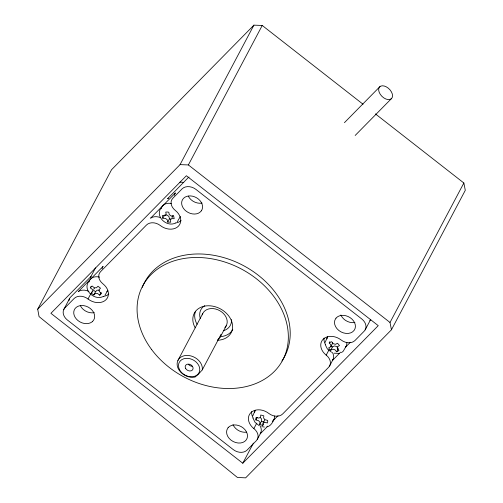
<?xml version="1.0" encoding="UTF-8"?>
<svg xmlns="http://www.w3.org/2000/svg" width="503" height="503" viewBox="0 0 503 503"><rect width="100%" height="100%" fill="white"/><g stroke="black" fill="none" stroke-linecap="round" stroke-linejoin="round"><path stroke-width="0.75" d="M259.711 424.551L259.957 422.338L258.561 420.659L255.895 419.961L255.832 418.634L256.172 417.408L258.838 418.106L260.516 417.232L260.761 415.019L263.842 415.824L263.597 418.031L264.993 419.709L267.659 420.407L267.722 421.74L267.382 422.96L264.71 422.269L263.031 423.142L262.792 425.356L259.711 424.551L261.422 421.325L261.661 419.112L260.265 417.44M329.226 342.92L331.596 341.682L333.313 343.744L335.488 344.31L337.544 343.235L339.525 345.611L337.463 346.686L337.268 348.491L338.978 350.547L336.601 351.786L334.891 349.73L332.716 349.157L330.66 350.233L329.509 349.126L328.679 347.856L330.735 346.787L330.936 344.983L329.226 342.92L329.905 341.631M332.577 342.361L332.445 343.562L330.735 346.787M202.281 369.862L202.338 369.655A13.241 10.217 27.9 0 0 188.7 355.514A13.241 10.217 27.9 0 0 177.534 366.857A13.241 10.217 27.9 0 0 195.051 377.055L198.283 374.358L202.281 369.862L220.899 334.702L220.232 337.085L217.579 340.097M252.795 415.843L255.228 410.285A10.425 8.042 27.9 0 0 254.656 412.328M325.12 342.392L327.554 336.834A10.425 8.042 27.9 0 0 326.981 338.871M375.414 113.898L463.86 182.998L465.294 190.31L391.447 329.779L245.646 477.85L237.41 477.454L39.058 316.582L37.706 309.194L111.553 169.718L253.908 25.15L262.233 25.464L363.047 104.234M63.762 309.527L69.716 298.279M95.532 267.866L90.477 277.411A10.425 8.042 27.9 0 1 91.005 276.499L70.678 297.022A10.425 8.042 27.9 0 0 68.898 300.788M89.377 280.699C81.662 289.25 94.218 301.108 103.222 296.487M90.32 287.823L92.099 286.012L94.287 287.722L96.438 287.804L97.984 286.238L100.512 288.206L98.965 289.778L99.336 291.665L101.524 293.375L99.739 295.186L97.551 293.475L95.4 293.4L93.854 294.965L92.477 294.098L91.332 292.991L92.873 291.426L92.502 289.533L90.32 287.823L90.999 286.534M88.025 299.002A13.55 10.456 27.9 0 0 106.058 299.681A13.55 10.456 27.9 0 0 102.945 283.843A10.425 8.042 27.9 0 1 100.556 271.664L146.48 225.023A10.425 8.042 27.9 0 1 160.35 225.545A13.55 10.456 27.9 0 0 178.383 226.224A13.55 10.456 27.9 0 0 175.27 210.392A10.425 8.042 27.9 0 1 172.881 198.207L182.067 188.883A10.425 8.042 27.9 0 1 195.937 189.405L361.795 318.99A10.425 8.042 27.9 0 1 364.185 331.169L354.999 340.5A10.425 8.042 27.9 0 1 341.128 339.978A13.55 10.456 27.9 0 0 323.096 339.299A13.55 10.456 27.9 0 0 326.202 355.131A10.425 8.042 27.9 0 1 328.597 367.316L282.673 413.95A10.425 8.042 27.9 0 1 268.803 413.428A13.55 10.456 27.9 0 0 250.771 412.749A13.55 10.456 27.9 0 0 253.883 428.587A10.425 8.042 27.9 0 1 256.272 440.766L247.086 450.091A10.425 8.042 27.9 0 1 233.216 449.569L67.358 319.983A10.425 8.042 27.9 0 1 64.969 307.805L74.155 298.474A10.425 8.042 27.9 0 1 88.025 299.002L90.892 293.582M91.332 292.991L92.011 291.702M93.854 294.965L95.564 291.74L97.104 290.174L99.261 290.256M99.739 295.186L101.109 292.608M37.706 309.194L180.061 164.626L253.908 25.15M161.696 207.249C153.987 215.8 166.537 227.658 175.541 223.036M180.061 164.626L188.38 164.94L262.233 25.464M162.821 218.271L162.299 215.598L164.94 215.699L166.197 214.416L165.745 212.103L167.229 211.983L168.788 212.216L169.241 214.53L171.026 215.925L173.667 216.026L174.189 218.698L171.554 218.604L170.291 219.88L170.75 222.2L167.7 222.081L167.248 219.767L165.462 218.371L162.821 218.271L164.185 215.693M167.7 222.081L169.41 218.862L168.951 216.541L167.166 215.146L164.531 215.051M180.376 216.504L177.308 221.741M177.892 360.494L202.715 313.614M220.232 337.085L226.438 325.366M255.895 419.961L257.259 417.383M253.883 428.587L256.75 423.168M263.031 423.142L264.741 419.917M242.779 463.232L378.243 325.655L186.374 175.742L50.91 313.319L242.779 463.232L253.437 443.112M262.792 425.356L263.471 424.067M257.234 439.509L260.705 432.945M273.909 419.54C272.463 422.658 270.652 426.236 266.879 426.846M326.202 355.131L329.075 349.717M330.66 350.233L332.364 347.007L334.42 345.938L336.595 346.504L337.884 348.045M336.601 351.786L338.312 348.56M329.559 366.058L333.03 359.494M346.234 346.089L343.159 351.327L341.399 352.622M365.147 329.911L370.742 319.336M391.447 329.779L390.014 322.473L463.86 182.998M104.982 295.192L107.743 290.539A10.425 8.042 27.9 0 1 106.843 291.677M93.552 289.244L94.583 288.2M173.258 215.378L172.001 216.655L172.227 217.818M344.429 122.669L379.96 86.579M355.162 135.464L391.24 98.821A8.337 5.168 44.6 0 0 386.317 86.856A8.337 5.168 44.6 0 0 379.249 92.42A8.337 5.168 44.6 0 0 391.24 98.821M267.759 426.16L260.177 433.856A10.425 8.042 27.9 0 0 260.114 425.903M272.632 421.212L278.046 415.711M340.625 352.157L332.502 360.406A10.425 8.042 27.9 0 0 332.433 352.452M345.498 347.208L350.371 342.26M202.068 203.074L201.577 203.162A10.965 8.463 27.9 0 1 188.311 196.164M354.917 322.498L354.42 322.58A10.965 8.463 27.9 0 1 340.896 315.004M339.204 353.389L334.124 353.2M169.41 218.862L170.963 219.094M263.981 422.055L261.422 421.325M261.799 426.651L264.396 427.041M331.59 352.251L327.384 348.963L325.227 344.605M95.564 291.74L93.42 290.137M259.265 425.701L255.059 422.413L252.902 418.056M188.38 164.94L390.014 322.473M331.219 345.901L332.364 347.007M179.885 182.199A10.425 8.042 27.9 0 1 183.746 182.564M161.243 208.582A10.425 8.042 27.9 0 1 171.297 203.501M346.812 342.574A10.425 8.042 27.9 0 1 345.492 347.284M274.487 416.031A10.425 8.042 27.9 0 1 272.701 421.263M88.918 282.032A10.425 8.042 27.9 0 1 99.619 277.103M88.949 291.457A10.425 8.042 27.9 0 0 78.198 291.677L103.102 266.383A10.425 8.042 27.9 0 0 102.084 268.797M325.529 344.605A13.55 10.456 27.9 0 1 324.007 338.098M253.204 418.056A13.55 10.456 27.9 0 1 251.682 411.548M195.227 327.843A20.849 16.09 27.9 0 1 204.771 306.094A20.849 16.09 27.9 0 1 231.587 321.115A20.849 16.09 27.9 0 1 217.371 340.242M174.409 195.346A10.425 8.042 27.9 0 1 175.428 192.932L150.56 218.195A10.425 8.042 27.9 0 1 160.52 217.661M232.763 329.672A20.849 16.09 27.9 0 1 220.49 336.664M197.088 324.328A20.849 16.09 27.9 0 1 195.491 311.206M142.28 287.389A79.229 61.133 27.9 0 1 243.031 265.377A79.229 61.133 27.9 0 1 281.913 361.016M108.774 294.06A13.55 10.456 27.9 0 1 103.354 296.405M189.053 177.081A10.425 8.042 27.9 0 0 187.776 178.1L167.587 198.729A10.425 8.042 27.9 0 1 168.53 198.144M181.099 220.61A13.55 10.456 27.9 0 1 175.679 222.948M94.294 312.646A10.965 8.463 27.9 0 1 80.398 305.761M370.573 319.575A10.425 8.042 27.9 0 1 369.894 320.392M246.508 432.178A10.965 8.463 27.9 0 1 232.983 424.601M231.487 319.581A16.681 12.871 27.9 0 1 223.747 330.634M200.276 318.405A16.681 12.871 27.9 0 1 204.79 305.673M192.291 366.297A4.169 3.219 27.9 0 1 188.556 364.449M202.25 314.865A13.241 10.217 27.9 0 1 219.71 310.653A13.241 10.217 27.9 0 1 224.904 327.554M201.376 210.807L199.798 212.404A10.965 8.463 27.9 0 1 182.419 206.563A10.965 8.463 27.9 0 1 192.605 196.214A10.965 8.463 27.9 0 1 201.376 210.807M228.117 427.726L227.777 428.172A10.965 8.463 27.9 0 0 231.003 440.131A10.965 8.463 27.9 0 0 244.735 441.42L246.313 439.823A10.965 8.463 27.9 0 0 243.358 428.084A10.965 8.463 27.9 0 0 229.833 426.242L229.349 426.569A10.965 8.463 27.9 0 0 228.117 427.726M336.029 318.135L335.69 318.575A10.965 8.463 27.9 0 0 338.915 330.534A10.965 8.463 27.9 0 0 352.647 331.829L354.225 330.226A10.965 8.463 27.9 0 0 350.126 317.644A10.965 8.463 27.9 0 0 336.029 318.135M92.338 321.643L91.886 322.002A10.965 8.463 27.9 0 1 74.268 315.57A10.965 8.463 27.9 0 1 86.057 306.195A10.965 8.463 27.9 0 1 92.338 321.643M151.541 349.44A79.229 61.133 27.9 0 0 281.825 361.707A79.229 61.133 27.9 0 0 204.771 257.863A79.229 61.133 27.9 0 0 151.541 349.44M179.464 369.548A11.154 8.608 27.9 0 0 197.83 374.339A11.154 8.608 27.9 0 0 190.103 358.74A11.154 8.608 27.9 0 0 179.464 369.548M185.519 368.29A4.169 3.219 27.9 0 0 192.385 370.082A4.169 3.219 27.9 0 0 189.493 364.254A4.169 3.219 27.9 0 0 185.519 368.29"/></g></svg>
